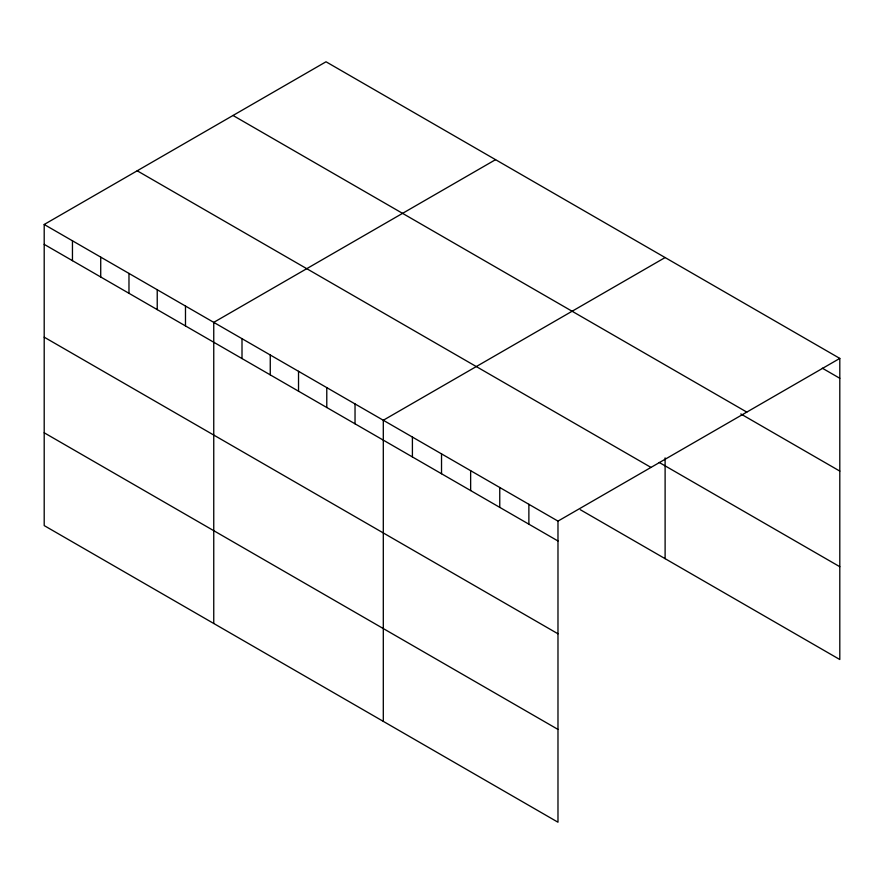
<?xml version="1.0" encoding="UTF-8"?>
<svg xmlns="http://www.w3.org/2000/svg" width="884" height="884" viewBox="0 0 884 884"><rect width="100%" height="100%" fill="white"/><g stroke="black" fill="none" stroke-linecap="round" stroke-linejoin="round"><path stroke-width="1.33" d="M44.2 224.481L557.981 521.107L557.981 822.219L44.2 525.593L44.2 224.481L326.019 61.781L839.8 358.407L839.8 659.519L580.335 509.725M495.559 159.661L213.751 322.373L213.751 623.485M665.111 257.553L383.302 420.254L383.302 721.366M557.981 521.107L839.8 358.407M822.33 368.197L839.8 378.286M233.011 115.472L746.803 412.099M740.814 413.944L839.8 471.095M659.221 462.454L839.8 566.71M137.197 170.789L650.989 467.415M44.2 244.36L557.981 540.986M44.2 337.169L557.981 633.795M44.2 432.784L557.981 729.411M665.111 457.89L665.111 558.666M528.875 504.3L528.875 524.179M499.758 487.493L499.758 507.372M470.642 470.686L470.642 490.554M441.525 453.879L441.525 473.747M412.408 437.061L412.408 456.94M355.036 403.944L355.036 423.812M326.782 387.623L326.782 407.502M298.527 371.313L298.527 391.192M270.261 355.003L270.261 374.871M242.006 338.683L242.006 358.561M185.485 306.052L185.485 325.931M157.23 289.742L157.23 309.61M128.976 273.421L128.976 293.3M100.721 257.111L100.721 276.979M72.455 240.791L72.455 260.67"/></g></svg>
